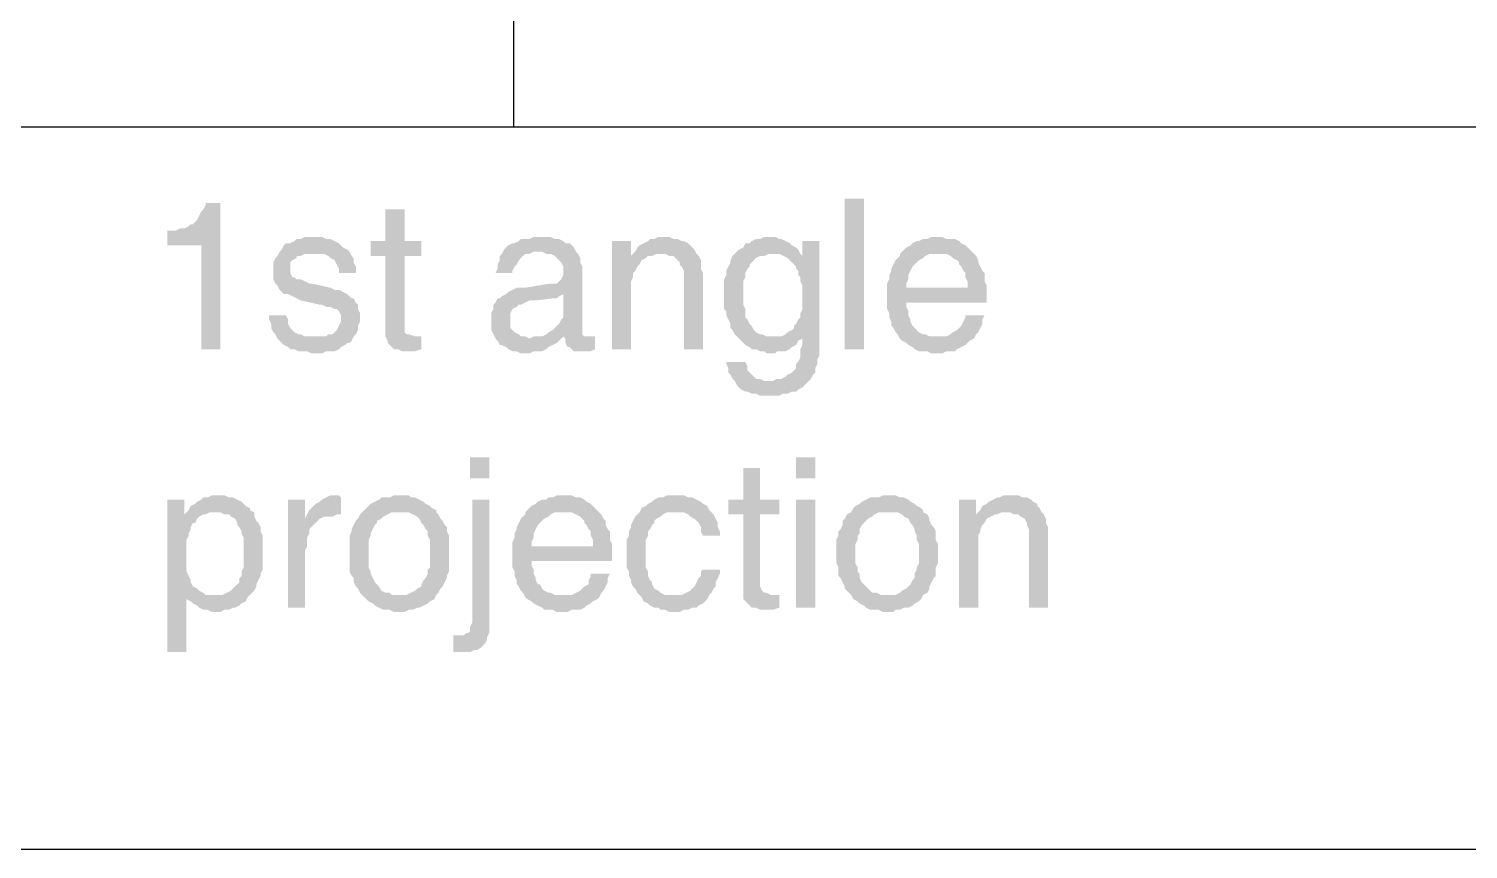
# Model space of a CAD drawing. Header units: inches. Extents: x 3613 to 8393, y -2205 to -794.
# Drawn here: x 4394.09 to 4424.78, y -1505.71 to -1488.23 of the extents above; entities that cross this region are included whole.
import ezdxf

# ---------------------------------------------------------------- set-up
doc = ezdxf.new("R2010")
doc.units = ezdxf.units.IN
doc.header["$MEASUREMENT"] = 0

msp = doc.modelspace()

# ---------------------------------------------------------------- hatches: boundary and pattern name
at = {"transparency": 33554559}
for points in [[(4398.178, -1491.94), (4397.862, -1491.94), (4397.862, -1491.985), (4397.816, -1492.075), (4397.771, -1492.121), (4397.726, -1492.211), (4397.681, -1492.301), (4397.636, -1492.346), (4397.591, -1492.391), (4397.546, -1492.391), (4397.501, -1492.436), (4397.41, -1492.482), (4397.32, -1492.482), (4397.23, -1492.527), (4397.049, -1492.527), (4397.049, -1492.843), (4397.771, -1492.843), (4397.771, -1495.054), (4398.178, -1495.054)], [(4402.104, -1492.075), (4401.698, -1492.075), (4401.698, -1492.752), (4401.382, -1492.752), (4401.382, -1493.068), (4401.698, -1493.068), (4401.698, -1494.783), (4401.743, -1494.874), (4401.743, -1494.919), (4401.788, -1494.964), (4401.833, -1495.009), (4401.878, -1495.054), (4401.969, -1495.054), (4402.059, -1495.099), (4402.33, -1495.099), (4402.465, -1495.054), (4402.465, -1494.783), (4402.33, -1494.783), (4402.194, -1494.738), (4402.149, -1494.738), (4402.104, -1494.693), (4402.104, -1493.068), (4402.465, -1493.068), (4402.465, -1492.752), (4402.104, -1492.752)], [(4411.491, -1495.054), (4411.491, -1491.85), (4411.898, -1491.85), (4411.898, -1495.054)], [(4400.163, -1492.662), (4399.983, -1492.662), (4399.893, -1492.707), (4399.802, -1492.707), (4399.757, -1492.752), (4399.667, -1492.798), (4399.577, -1492.798), (4399.531, -1492.843), (4399.486, -1492.933), (4399.441, -1492.978), (4399.396, -1493.068), (4399.351, -1493.113), (4399.306, -1493.204), (4399.306, -1493.565), (4399.351, -1493.655), (4399.396, -1493.7), (4399.441, -1493.79), (4399.486, -1493.836), (4399.531, -1493.881), (4399.622, -1493.881), (4399.712, -1493.926), (4399.802, -1493.971), (4399.893, -1494.016), (4400.299, -1494.106), (4400.344, -1494.106), (4400.434, -1494.152), (4400.524, -1494.152), (4400.615, -1494.197), (4400.66, -1494.197), (4400.705, -1494.242), (4400.75, -1494.332), (4400.75, -1494.467), (4400.705, -1494.558), (4400.66, -1494.648), (4400.615, -1494.693), (4400.57, -1494.738), (4400.479, -1494.738), (4400.434, -1494.783), (4400.208, -1494.783), (4399.396, -1494.828), (4399.441, -1494.874), (4399.486, -1494.919), (4399.531, -1494.964), (4399.622, -1495.009), (4399.667, -1495.054), (4399.757, -1495.054), (4399.847, -1495.099), (4400.028, -1495.099), (4400.118, -1495.144), (4400.344, -1495.144), (4400.434, -1495.099), (4400.615, -1495.099), (4400.705, -1495.054), (4400.75, -1495.009), (4400.84, -1494.964), (4400.885, -1494.919), (4400.931, -1494.919), (4400.976, -1494.874), (4401.021, -1494.783), (4401.066, -1494.738), (4401.111, -1494.648), (4401.111, -1494.558), (4401.156, -1494.467), (4401.156, -1494.377), (4401.156, -1494.287), (4401.111, -1494.197), (4401.111, -1494.106), (4401.066, -1494.061), (4401.021, -1493.971), (4400.976, -1493.971), (4400.931, -1493.926), (4400.885, -1493.881), (4400.795, -1493.836), (4400.705, -1493.79), (4400.615, -1493.79), (4400.524, -1493.745), (4400.118, -1493.655), (4400.073, -1493.655), (4399.983, -1493.61), (4399.893, -1493.565), (4399.802, -1493.565), (4399.757, -1493.52), (4399.712, -1493.52), (4399.667, -1493.429), (4399.667, -1493.204), (4399.712, -1493.159), (4399.802, -1493.113), (4399.802, -1493.068), (4399.893, -1493.068), (4399.983, -1493.023), (4400.163, -1493.023), (4400.931, -1492.978), (4400.885, -1492.933), (4400.795, -1492.888), (4400.75, -1492.843), (4400.705, -1492.798), (4400.615, -1492.752), (4400.524, -1492.707), (4400.434, -1492.707), (4400.344, -1492.662), (4400.254, -1492.662)], [(4405.038, -1492.662), (4404.857, -1492.662), (4404.767, -1492.707), (4404.586, -1492.707), (4404.541, -1492.752), (4404.451, -1492.798), (4404.406, -1492.798), (4404.315, -1492.843), (4404.27, -1492.888), (4404.225, -1492.933), (4404.18, -1493.023), (4404.135, -1493.068), (4404.135, -1493.159), (4404.09, -1493.249), (4404.09, -1493.339), (4404.045, -1493.429), (4404.406, -1493.429), (4404.406, -1493.384), (4404.451, -1493.294), (4404.496, -1493.249), (4404.541, -1493.159), (4404.586, -1493.113), (4404.631, -1493.068), (4404.677, -1493.023), (4404.767, -1493.023), (4404.857, -1492.978), (4405.76, -1492.978), (4405.715, -1492.888), (4405.669, -1492.843), (4405.624, -1492.798), (4405.534, -1492.798), (4405.489, -1492.752), (4405.399, -1492.707), (4405.308, -1492.707), (4405.218, -1492.662), (4405.128, -1492.662)], [(4406.933, -1492.752), (4406.527, -1492.752), (4406.527, -1495.054), (4406.933, -1495.054), (4406.933, -1493.836), (4406.933, -1493.61), (4406.978, -1493.52), (4406.978, -1493.429), (4407.023, -1493.384), (4407.069, -1493.294), (4407.114, -1493.249), (4407.114, -1493.249), (4407.159, -1493.159), (4407.249, -1493.113), (4406.933, -1493.068)], [(4407.655, -1492.662), (4407.52, -1492.662), (4407.43, -1492.707), (4407.339, -1492.707), (4407.294, -1492.752), (4407.204, -1492.798), (4407.114, -1492.843), (4407.069, -1492.888), (4407.023, -1492.978), (4406.933, -1493.068), (4407.249, -1493.113), (4407.294, -1493.068), (4407.384, -1493.068), (4407.475, -1493.023), (4408.332, -1493.023), (4408.287, -1492.933), (4408.242, -1492.888), (4408.197, -1492.843), (4408.152, -1492.798), (4408.061, -1492.752), (4408.016, -1492.752), (4407.926, -1492.707), (4407.836, -1492.707), (4407.746, -1492.662)], [(4409.912, -1492.662), (4409.776, -1492.662), (4409.686, -1492.707), (4409.596, -1492.707), (4409.506, -1492.752), (4409.461, -1492.798), (4409.37, -1492.798), (4409.325, -1492.888), (4409.235, -1492.933), (4409.19, -1492.978), (4409.145, -1493.023), (4410.092, -1493.023), (4410.183, -1493.068), (4410.273, -1493.113), (4410.589, -1493.068), (4410.544, -1493.023), (4410.544, -1493.023), (4410.499, -1492.933), (4410.453, -1492.888), (4410.363, -1492.843), (4410.318, -1492.798), (4410.228, -1492.752), (4410.138, -1492.707), (4410.092, -1492.707), (4410.002, -1492.662)], [(4410.95, -1492.752), (4410.589, -1492.752), (4410.589, -1493.068), (4410.273, -1493.113), (4410.318, -1493.159), (4410.363, -1493.204), (4410.453, -1493.294), (4410.453, -1493.339), (4410.499, -1493.384), (4410.499, -1493.475), (4410.544, -1493.52), (4410.544, -1493.61), (4410.589, -1493.7), (4410.589, -1494.197), (4410.544, -1494.287), (4410.544, -1494.377), (4410.499, -1494.422), (4410.453, -1494.513), (4410.408, -1494.558), (4410.408, -1494.603), (4410.363, -1494.648), (4410.273, -1494.693), (4410.228, -1494.738), (4410.138, -1494.783), (4409.957, -1494.783), (4410.589, -1494.828), (4410.589, -1494.964), (4410.544, -1495.054), (4410.544, -1495.235), (4410.499, -1495.325), (4410.453, -1495.37), (4410.453, -1495.46), (4410.408, -1495.505), (4410.363, -1495.551), (4410.273, -1495.596), (4410.228, -1495.641), (4410.138, -1495.686), (4410.047, -1495.686), (4409.957, -1495.731), (4409.867, -1495.731), (4410.724, -1495.731), (4410.769, -1495.686), (4410.815, -1495.596), (4410.86, -1495.551), (4410.86, -1495.46), (4410.905, -1495.37), (4410.905, -1495.28), (4410.95, -1495.19), (4410.95, -1494.919)], [(4413.477, -1492.662), (4413.342, -1492.662), (4413.252, -1492.707), (4413.161, -1492.707), (4413.071, -1492.752), (4413.026, -1492.752), (4412.936, -1492.798), (4412.891, -1492.843), (4412.8, -1492.888), (4412.755, -1492.933), (4412.665, -1493.023), (4413.658, -1493.023), (4413.748, -1493.068), (4413.793, -1493.113), (4413.884, -1493.159), (4413.929, -1493.204), (4413.929, -1493.249), (4413.974, -1493.294), (4414.019, -1493.384), (4414.064, -1493.429), (4414.064, -1493.52), (4414.109, -1493.61), (4414.109, -1493.745), (4412.394, -1493.745), (4412.394, -1494.197), (4412.439, -1494.287), (4412.439, -1494.377), (4412.484, -1494.467), (4412.484, -1494.558), (4412.53, -1494.603), (4412.575, -1494.693), (4412.62, -1494.738), (4412.665, -1494.828), (4413.477, -1494.783), (4413.297, -1494.783), (4413.207, -1494.738), (4413.161, -1494.738), (4413.071, -1494.693), (4413.026, -1494.648), (4412.936, -1494.558), (4412.936, -1494.558), (4412.891, -1494.467), (4412.891, -1494.422), (4412.845, -1494.332), (4412.845, -1494.242), (4412.8, -1494.152), (4412.8, -1494.061), (4414.515, -1494.061), (4414.515, -1493.7), (4414.47, -1493.61), (4414.47, -1493.429), (4414.425, -1493.384), (4414.38, -1493.294), (4414.335, -1493.204), (4414.335, -1493.159), (4414.29, -1493.068), (4414.245, -1493.023), (4414.199, -1492.978), (4414.109, -1492.888), (4414.064, -1492.843), (4413.974, -1492.798), (4413.929, -1492.752), (4413.838, -1492.707), (4413.658, -1492.707), (4413.568, -1492.662)], [(4400.931, -1492.978), (4400.163, -1493.023), (4400.389, -1493.023), (4400.479, -1493.068), (4400.524, -1493.113), (4400.524, -1493.113), (4400.615, -1493.159), (4400.66, -1493.249), (4400.705, -1493.339), (4400.705, -1493.429), (4401.066, -1493.429), (4401.066, -1493.294), (4401.021, -1493.204), (4401.021, -1493.113), (4400.976, -1493.068)], [(4405.76, -1492.978), (4404.947, -1492.978), (4405.038, -1492.978), (4405.128, -1493.023), (4405.218, -1493.023), (4405.308, -1493.068), (4405.354, -1493.113), (4405.399, -1493.159), (4405.444, -1493.204), (4405.489, -1493.294), (4405.489, -1493.475), (4405.444, -1493.565), (4405.399, -1493.61), (4405.354, -1493.655), (4405.218, -1493.655), (4404.677, -1493.745), (4404.496, -1493.745), (4404.406, -1493.79), (4404.315, -1493.836), (4404.27, -1493.881), (4405.489, -1493.881), (4405.489, -1494.287), (4405.489, -1494.377), (4405.444, -1494.422), (4405.399, -1494.513), (4405.354, -1494.558), (4405.263, -1494.648), (4405.263, -1494.648), (4405.173, -1494.693), (4405.128, -1494.738), (4405.038, -1494.783), (4404.857, -1494.783), (4404.767, -1494.828), (4404.045, -1494.828), (4404.09, -1494.874), (4404.135, -1494.964), (4404.18, -1494.964), (4404.27, -1495.009), (4404.315, -1495.054), (4404.406, -1495.099), (4404.496, -1495.099), (4404.586, -1495.144), (4404.767, -1495.144), (4404.857, -1495.099), (4405.038, -1495.099), (4405.128, -1495.054), (4405.173, -1495.009), (4405.263, -1494.964), (4405.354, -1494.919), (4405.399, -1494.874), (4405.444, -1494.828), (4405.489, -1494.783), (4405.94, -1494.783), (4405.895, -1494.738), (4405.895, -1493.294), (4405.85, -1493.204), (4405.85, -1493.113), (4405.805, -1493.023)], [(4408.332, -1493.023), (4407.565, -1493.023), (4407.655, -1493.023), (4407.746, -1493.068), (4407.836, -1493.068), (4407.881, -1493.113), (4407.926, -1493.159), (4407.971, -1493.204), (4407.971, -1493.249), (4408.016, -1493.294), (4408.061, -1493.384), (4408.061, -1495.054), (4408.468, -1495.054), (4408.468, -1493.429), (4408.423, -1493.339), (4408.423, -1493.159), (4408.377, -1493.068)], [(4409.145, -1493.023), (4409.099, -1493.068), (4409.054, -1493.159), (4409.054, -1493.204), (4409.009, -1493.294), (4408.964, -1493.384), (4408.964, -1493.475), (4408.919, -1493.565), (4408.919, -1494.197), (4408.964, -1494.242), (4408.964, -1494.332), (4409.009, -1494.422), (4409.054, -1494.513), (4409.054, -1494.603), (4409.099, -1494.648), (4409.145, -1494.738), (4409.19, -1494.783), (4409.235, -1494.828), (4409.325, -1494.919), (4409.37, -1494.964), (4409.461, -1495.009), (4409.506, -1495.054), (4409.596, -1495.054), (4409.686, -1495.099), (4409.776, -1495.099), (4409.822, -1495.144), (4410.002, -1495.144), (4410.047, -1495.099), (4410.228, -1495.099), (4410.318, -1495.054), (4410.363, -1495.009), (4410.453, -1494.964), (4410.499, -1494.874), (4410.589, -1494.828), (4410.589, -1494.828), (4409.957, -1494.783), (4409.822, -1494.783), (4409.731, -1494.738), (4409.686, -1494.738), (4409.596, -1494.693), (4409.551, -1494.648), (4409.506, -1494.558), (4409.461, -1494.513), (4409.415, -1494.422), (4409.37, -1494.377), (4409.37, -1494.197), (4409.325, -1494.106), (4409.325, -1493.61), (4409.37, -1493.52), (4409.37, -1493.429), (4409.415, -1493.339), (4409.461, -1493.294), (4409.461, -1493.249), (4409.506, -1493.204), (4409.551, -1493.159), (4409.596, -1493.113), (4409.686, -1493.068), (4409.776, -1493.068), (4409.867, -1493.023), (4409.957, -1493.023)], [(4412.665, -1493.023), (4412.665, -1493.068), (4412.62, -1493.113), (4412.575, -1493.159), (4412.53, -1493.249), (4412.484, -1493.339), (4412.484, -1493.384), (4412.439, -1493.475), (4412.439, -1493.565), (4412.394, -1493.655), (4412.394, -1493.745), (4412.8, -1493.745), (4412.8, -1493.655), (4412.845, -1493.565), (4412.845, -1493.475), (4412.891, -1493.384), (4412.936, -1493.294), (4412.981, -1493.249), (4413.026, -1493.204), (4413.071, -1493.159), (4413.161, -1493.113), (4413.207, -1493.068), (4413.297, -1493.023), (4413.477, -1493.023)], [(4404.27, -1493.881), (4404.18, -1493.926), (4404.135, -1493.971), (4404.09, -1493.971), (4404.045, -1494.061), (4404, -1494.106), (4404, -1494.197), (4403.954, -1494.287), (4403.954, -1494.467), (4403.954, -1494.648), (4404, -1494.738), (4404.045, -1494.828), (4404.767, -1494.828), (4404.677, -1494.783), (4404.586, -1494.783), (4404.541, -1494.738), (4404.451, -1494.693), (4404.406, -1494.648), (4404.361, -1494.603), (4404.361, -1494.287), (4404.406, -1494.197), (4404.496, -1494.152), (4404.541, -1494.106), (4404.586, -1494.106), (4404.677, -1494.061), (4404.767, -1494.016), (4404.902, -1494.016), (4405.263, -1493.971), (4405.354, -1493.971), (4405.399, -1493.926), (4405.489, -1493.881)], [(4399.577, -1494.332), (4399.216, -1494.332), (4399.216, -1494.422), (4399.261, -1494.513), (4399.261, -1494.603), (4399.306, -1494.693), (4399.351, -1494.738), (4399.396, -1494.828), (4400.208, -1494.783), (4399.983, -1494.783), (4399.893, -1494.738), (4399.847, -1494.738), (4399.757, -1494.693), (4399.712, -1494.648), (4399.667, -1494.603), (4399.622, -1494.513), (4399.622, -1494.422)], [(4414.47, -1494.332), (4414.064, -1494.332), (4414.064, -1494.377), (4414.019, -1494.467), (4413.974, -1494.558), (4413.929, -1494.603), (4413.884, -1494.648), (4413.793, -1494.693), (4413.748, -1494.738), (4413.658, -1494.783), (4413.477, -1494.783), (4412.665, -1494.828), (4412.665, -1494.828), (4412.71, -1494.874), (4412.8, -1494.919), (4412.845, -1494.964), (4412.936, -1495.009), (4412.981, -1495.054), (4413.071, -1495.099), (4413.252, -1495.099), (4413.342, -1495.144), (4413.568, -1495.144), (4413.658, -1495.099), (4413.838, -1495.099), (4413.884, -1495.054), (4413.974, -1495.009), (4414.064, -1494.964), (4414.109, -1494.919), (4414.154, -1494.874), (4414.245, -1494.828), (4414.29, -1494.738), (4414.335, -1494.693), (4414.38, -1494.603), (4414.425, -1494.513), (4414.425, -1494.422)], [(4405.94, -1494.783), (4405.489, -1494.783), (4405.534, -1494.828), (4406.031, -1494.783), (4405.985, -1494.783)], [(4406.166, -1494.783), (4406.031, -1494.783), (4405.534, -1494.828), (4405.534, -1494.919), (4405.579, -1495.009), (4405.624, -1495.009), (4405.669, -1495.054), (4405.715, -1495.099), (4406.076, -1495.099), (4406.166, -1495.054)], [(4409.37, -1495.325), (4408.964, -1495.325), (4408.964, -1495.37), (4409.009, -1495.46), (4409.009, -1495.551), (4409.054, -1495.596), (4409.099, -1495.686), (4409.145, -1495.731), (4409.19, -1495.821), (4409.235, -1495.867), (4409.28, -1495.912), (4409.37, -1495.957), (4409.415, -1495.957), (4409.506, -1496.002), (4409.596, -1496.002), (4409.686, -1496.047), (4410.092, -1496.047), (4410.183, -1496.002), (4410.273, -1496.002), (4410.363, -1495.957), (4410.453, -1495.957), (4410.499, -1495.912), (4410.589, -1495.867), (4410.634, -1495.821), (4410.679, -1495.776), (4410.724, -1495.731), (4409.776, -1495.731), (4409.686, -1495.686), (4409.596, -1495.686), (4409.551, -1495.641), (4409.506, -1495.596), (4409.415, -1495.505), (4409.415, -1495.415)], [(4403.909, -1497.807), (4403.909, -1497.356), (4403.503, -1497.356), (4403.503, -1497.807)], [(4410.86, -1497.807), (4410.86, -1497.356), (4410.453, -1497.356), (4410.453, -1497.807)], [(4409.686, -1497.582), (4409.325, -1497.582), (4409.325, -1498.259), (4409.009, -1498.259), (4409.009, -1498.574), (4409.325, -1498.574), (4409.325, -1500.38), (4409.37, -1500.425), (4409.415, -1500.47), (4409.461, -1500.515), (4409.506, -1500.56), (4409.596, -1500.56), (4409.686, -1500.605), (4409.957, -1500.605), (4410.092, -1500.56), (4410.092, -1500.289), (4409.912, -1500.289), (4409.822, -1500.244), (4409.776, -1500.244), (4409.731, -1500.199), (4409.686, -1500.109), (4409.686, -1498.574), (4410.092, -1498.574), (4410.092, -1498.259), (4409.686, -1498.259)], [(4397.41, -1498.259), (4397.049, -1498.259), (4397.049, -1501.508), (4397.455, -1501.508), (4397.455, -1500.335), (4398.042, -1500.289), (4397.862, -1500.289), (4397.816, -1500.244), (4397.726, -1500.199), (4397.681, -1500.154), (4397.591, -1500.109), (4397.546, -1500.019), (4397.546, -1499.974), (4397.501, -1499.883), (4397.455, -1499.793), (4397.455, -1499.116), (4397.501, -1499.026), (4397.501, -1498.981), (4397.546, -1498.89), (4397.546, -1498.845), (4397.591, -1498.755), (4397.636, -1498.755), (4397.681, -1498.665), (4397.726, -1498.62), (4397.816, -1498.574), (4397.41, -1498.574)], [(4398.087, -1498.168), (4397.997, -1498.168), (4397.907, -1498.213), (4397.816, -1498.213), (4397.771, -1498.259), (4397.681, -1498.304), (4397.636, -1498.349), (4397.546, -1498.394), (4397.501, -1498.484), (4397.455, -1498.529), (4397.41, -1498.574), (4397.862, -1498.574), (4397.952, -1498.529), (4398.042, -1498.529), (4398.809, -1498.484), (4398.809, -1498.439), (4398.719, -1498.394), (4398.674, -1498.349), (4398.629, -1498.304), (4398.539, -1498.259), (4398.448, -1498.213), (4398.358, -1498.213), (4398.268, -1498.168), (4398.178, -1498.168)], [(4399.983, -1498.259), (4399.622, -1498.259), (4399.622, -1500.56), (4399.983, -1500.56), (4399.983, -1499.342), (4400.028, -1499.251), (4400.028, -1499.071), (4400.073, -1498.981), (4400.073, -1498.89), (4400.118, -1498.845), (4400.163, -1498.8), (4400.208, -1498.755), (4400.254, -1498.71), (4400.299, -1498.665), (4399.983, -1498.665)], [(4400.615, -1498.168), (4400.524, -1498.168), (4400.434, -1498.213), (4400.344, -1498.259), (4400.299, -1498.304), (4400.208, -1498.349), (4400.163, -1498.394), (4400.073, -1498.484), (4400.073, -1498.484), (4400.028, -1498.574), (4400.75, -1498.574), (4400.75, -1498.213), (4400.705, -1498.168)], [(4401.969, -1498.168), (4401.878, -1498.168), (4401.788, -1498.213), (4401.608, -1498.213), (4401.562, -1498.259), (4401.472, -1498.304), (4401.382, -1498.349), (4401.337, -1498.394), (4401.292, -1498.439), (4401.201, -1498.529), (4401.201, -1498.529), (4401.156, -1498.574), (4401.111, -1498.665), (4401.066, -1498.71), (4401.021, -1498.8), (4400.976, -1498.89), (4400.976, -1498.936), (4400.931, -1499.026), (4400.931, -1499.793), (4400.976, -1499.883), (4401.021, -1499.928), (4401.021, -1500.019), (4401.066, -1500.109), (4401.111, -1500.154), (4401.156, -1500.244), (4401.201, -1500.289), (4401.969, -1500.289), (4401.833, -1500.289), (4401.788, -1500.244), (4401.698, -1500.244), (4401.608, -1500.199), (4401.562, -1500.109), (4401.517, -1500.064), (4401.472, -1500.019), (4401.427, -1499.928), (4401.382, -1499.838), (4401.382, -1499.793), (4401.337, -1499.703), (4401.337, -1499.116), (4401.382, -1499.026), (4401.382, -1498.981), (4401.427, -1498.89), (4401.472, -1498.8), (4401.517, -1498.755), (4401.517, -1498.71), (4401.608, -1498.665), (4401.653, -1498.62), (4401.743, -1498.574), (4401.833, -1498.529), (4401.969, -1498.529), (4402.781, -1498.484), (4402.691, -1498.439), (4402.646, -1498.394), (4402.555, -1498.349), (4402.51, -1498.304), (4402.42, -1498.259), (4402.33, -1498.213), (4402.239, -1498.213), (4402.194, -1498.168), (4402.104, -1498.168)], [(4403.909, -1498.259), (4403.548, -1498.259), (4403.548, -1500.876), (4403.503, -1500.966), (4403.503, -1501.057), (4403.458, -1501.102), (4403.413, -1501.102), (4403.368, -1501.147), (4403.142, -1501.147), (4403.142, -1501.508), (4403.503, -1501.508), (4403.593, -1501.463), (4403.638, -1501.463), (4403.729, -1501.418), (4403.774, -1501.373), (4403.819, -1501.328), (4403.864, -1501.237), (4403.864, -1501.192), (4403.909, -1501.102), (4403.909, -1500.876)], [(4405.489, -1498.168), (4405.354, -1498.168), (4405.263, -1498.213), (4405.173, -1498.213), (4405.128, -1498.259), (4405.038, -1498.259), (4404.947, -1498.304), (4404.902, -1498.349), (4404.812, -1498.394), (4404.767, -1498.439), (4404.677, -1498.529), (4405.669, -1498.529), (4405.76, -1498.574), (4405.85, -1498.62), (4405.895, -1498.665), (4405.94, -1498.71), (4405.94, -1498.755), (4405.985, -1498.8), (4406.031, -1498.89), (4406.076, -1498.936), (4406.076, -1499.026), (4406.121, -1499.116), (4406.121, -1499.251), (4404.406, -1499.251), (4404.406, -1499.703), (4404.451, -1499.793), (4404.451, -1499.883), (4404.496, -1499.974), (4404.496, -1500.064), (4404.541, -1500.109), (4404.586, -1500.199), (4404.631, -1500.244), (4404.677, -1500.335), (4405.489, -1500.289), (4405.308, -1500.289), (4405.218, -1500.244), (4405.173, -1500.244), (4405.083, -1500.199), (4405.038, -1500.154), (4404.992, -1500.064), (4404.947, -1500.064), (4404.902, -1499.974), (4404.902, -1499.928), (4404.857, -1499.838), (4404.857, -1499.748), (4404.812, -1499.658), (4404.812, -1499.567), (4406.527, -1499.567), (4406.527, -1499.206), (4406.482, -1499.116), (4406.482, -1498.936), (4406.437, -1498.89), (4406.392, -1498.8), (4406.392, -1498.71), (4406.346, -1498.665), (4406.301, -1498.574), (4406.256, -1498.529), (4406.211, -1498.484), (4406.121, -1498.394), (4406.076, -1498.349), (4405.985, -1498.304), (4405.94, -1498.259), (4405.85, -1498.213), (4405.76, -1498.213), (4405.669, -1498.168), (4405.579, -1498.168)], [(4407.881, -1498.168), (4407.7, -1498.168), (4407.61, -1498.213), (4407.52, -1498.213), (4407.43, -1498.259), (4407.384, -1498.304), (4407.294, -1498.349), (4407.249, -1498.394), (4407.159, -1498.439), (4407.114, -1498.529), (4408.061, -1498.529), (4408.152, -1498.574), (4408.197, -1498.62), (4408.287, -1498.665), (4408.332, -1498.71), (4408.377, -1498.755), (4408.423, -1498.845), (4408.423, -1498.936), (4408.468, -1499.026), (4408.829, -1499.026), (4408.829, -1498.936), (4408.784, -1498.845), (4408.784, -1498.755), (4408.738, -1498.665), (4408.693, -1498.574), (4408.648, -1498.529), (4408.603, -1498.484), (4408.558, -1498.394), (4408.558, -1498.394), (4408.468, -1498.349), (4408.423, -1498.304), (4408.332, -1498.259), (4408.242, -1498.213), (4408.152, -1498.213), (4408.061, -1498.168), (4407.971, -1498.168)], [(4410.86, -1500.56), (4410.86, -1498.259), (4410.453, -1498.259), (4410.453, -1500.56)], [(4412.394, -1498.168), (4412.304, -1498.168), (4412.214, -1498.213), (4412.033, -1498.213), (4411.943, -1498.259), (4411.853, -1498.304), (4411.807, -1498.349), (4411.717, -1498.394), (4411.672, -1498.439), (4411.627, -1498.529), (4411.627, -1498.529), (4411.537, -1498.574), (4411.491, -1498.665), (4411.446, -1498.71), (4411.446, -1498.8), (4411.401, -1498.89), (4411.356, -1498.936), (4411.356, -1499.026), (4411.311, -1499.116), (4411.311, -1499.613), (4411.356, -1499.703), (4411.356, -1499.883), (4411.401, -1499.928), (4411.446, -1500.019), (4411.491, -1500.109), (4411.491, -1500.154), (4411.582, -1500.244), (4411.627, -1500.289), (4412.394, -1500.289), (4412.259, -1500.289), (4412.168, -1500.244), (4412.078, -1500.244), (4412.033, -1500.199), (4411.943, -1500.109), (4411.898, -1500.064), (4411.853, -1500.019), (4411.807, -1499.928), (4411.807, -1499.838), (4411.762, -1499.793), (4411.762, -1499.703), (4411.717, -1499.613), (4411.717, -1499.206), (4411.762, -1499.116), (4411.762, -1499.026), (4411.807, -1498.981), (4411.807, -1498.89), (4411.853, -1498.8), (4411.898, -1498.755), (4411.943, -1498.71), (4411.988, -1498.665), (4412.078, -1498.62), (4412.123, -1498.574), (4412.214, -1498.529), (4412.394, -1498.529), (4413.161, -1498.484), (4413.116, -1498.439), (4413.026, -1498.394), (4412.981, -1498.349), (4412.891, -1498.304), (4412.845, -1498.259), (4412.755, -1498.213), (4412.665, -1498.213), (4412.575, -1498.168), (4412.484, -1498.168)], [(4414.29, -1498.259), (4413.929, -1498.259), (4413.929, -1500.56), (4414.335, -1500.56), (4414.335, -1499.342), (4414.335, -1499.026), (4414.38, -1498.936), (4414.38, -1498.89), (4414.425, -1498.8), (4414.47, -1498.755), (4414.47, -1498.755), (4414.515, -1498.665), (4414.606, -1498.62), (4414.29, -1498.574)], [(4415.012, -1498.168), (4414.876, -1498.168), (4414.786, -1498.213), (4414.741, -1498.213), (4414.651, -1498.259), (4414.56, -1498.304), (4414.515, -1498.349), (4414.425, -1498.394), (4414.38, -1498.484), (4414.29, -1498.574), (4414.606, -1498.62), (4414.696, -1498.574), (4414.741, -1498.574), (4414.831, -1498.529), (4415.689, -1498.529), (4415.644, -1498.439), (4415.599, -1498.394), (4415.599, -1498.349), (4415.508, -1498.304), (4415.463, -1498.259), (4415.373, -1498.213), (4415.283, -1498.213), (4415.192, -1498.168), (4415.102, -1498.168)], [(4398.809, -1498.484), (4398.042, -1498.529), (4398.178, -1498.529), (4398.268, -1498.574), (4398.358, -1498.574), (4398.403, -1498.62), (4398.493, -1498.665), (4398.539, -1498.755), (4398.539, -1498.8), (4398.584, -1498.845), (4398.629, -1498.936), (4398.629, -1498.981), (4398.674, -1499.071), (4398.674, -1499.387), (4398.674, -1499.703), (4398.629, -1499.793), (4398.629, -1499.883), (4398.584, -1499.928), (4398.584, -1500.019), (4398.539, -1500.064), (4398.493, -1500.109), (4398.448, -1500.154), (4398.403, -1500.199), (4398.313, -1500.244), (4398.223, -1500.289), (4398.042, -1500.289), (4397.455, -1500.335), (4397.455, -1500.38), (4397.546, -1500.425), (4397.591, -1500.47), (4397.681, -1500.515), (4397.726, -1500.56), (4397.816, -1500.605), (4397.907, -1500.605), (4397.997, -1500.651), (4398.178, -1500.651), (4398.268, -1500.605), (4398.358, -1500.605), (4398.448, -1500.56), (4398.493, -1500.56), (4398.584, -1500.515), (4398.629, -1500.47), (4398.719, -1500.425), (4398.764, -1500.335), (4398.809, -1500.289), (4398.854, -1500.244), (4398.9, -1500.199), (4398.945, -1500.109), (4398.945, -1500.064), (4398.99, -1499.974), (4399.035, -1499.883), (4399.035, -1499.838), (4399.08, -1499.748), (4399.08, -1499.026), (4399.035, -1498.936), (4399.035, -1498.845), (4398.99, -1498.755), (4398.945, -1498.71), (4398.9, -1498.62), (4398.9, -1498.529)], [(4400.028, -1498.574), (4399.983, -1498.665), (4400.299, -1498.665), (4400.389, -1498.62), (4400.57, -1498.62), (4400.66, -1498.574)], [(4402.781, -1498.484), (4401.969, -1498.529), (4402.194, -1498.529), (4402.285, -1498.574), (4402.375, -1498.62), (4402.42, -1498.665), (4402.465, -1498.755), (4402.51, -1498.8), (4402.555, -1498.89), (4402.6, -1498.936), (4402.6, -1499.026), (4402.646, -1499.116), (4402.646, -1499.703), (4402.6, -1499.748), (4402.6, -1499.838), (4402.555, -1499.928), (4402.51, -1499.974), (4402.465, -1500.064), (4402.465, -1500.109), (4402.375, -1500.154), (4402.33, -1500.199), (4402.239, -1500.244), (4402.149, -1500.289), (4401.201, -1500.289), (4401.292, -1500.38), (4401.337, -1500.425), (4401.427, -1500.47), (4401.472, -1500.515), (4401.562, -1500.56), (4401.653, -1500.605), (4401.788, -1500.605), (4401.878, -1500.651), (4402.104, -1500.651), (4402.194, -1500.605), (4402.285, -1500.605), (4402.375, -1500.56), (4402.42, -1500.56), (4402.51, -1500.515), (4402.6, -1500.47), (4402.646, -1500.425), (4402.736, -1500.38), (4402.781, -1500.289), (4402.781, -1500.289), (4402.826, -1500.244), (4402.871, -1500.154), (4402.916, -1500.109), (4402.962, -1500.019), (4403.007, -1499.928), (4403.007, -1499.883), (4403.052, -1499.793), (4403.052, -1499.387), (4403.052, -1499.026), (4403.007, -1498.936), (4403.007, -1498.845), (4402.962, -1498.8), (4402.916, -1498.71), (4402.871, -1498.665), (4402.826, -1498.574), (4402.781, -1498.529)], [(4404.677, -1498.529), (4404.677, -1498.574), (4404.631, -1498.62), (4404.586, -1498.665), (4404.541, -1498.755), (4404.496, -1498.845), (4404.496, -1498.89), (4404.451, -1498.981), (4404.451, -1499.071), (4404.406, -1499.161), (4404.406, -1499.251), (4404.812, -1499.251), (4404.812, -1499.161), (4404.857, -1499.071), (4404.857, -1498.981), (4404.902, -1498.89), (4404.947, -1498.8), (4404.992, -1498.755), (4405.038, -1498.71), (4405.083, -1498.665), (4405.173, -1498.62), (4405.218, -1498.574), (4405.308, -1498.529), (4405.489, -1498.529)], [(4407.114, -1498.529), (4407.069, -1498.574), (4407.023, -1498.62), (4406.978, -1498.71), (4406.933, -1498.8), (4406.933, -1498.845), (4406.888, -1498.936), (4406.888, -1499.026), (4406.843, -1499.116), (4406.843, -1499.703), (4406.888, -1499.793), (4406.888, -1499.883), (4406.933, -1499.974), (4406.933, -1500.019), (4406.978, -1500.109), (4407.023, -1500.154), (4407.069, -1500.244), (4407.114, -1500.289), (4407.881, -1500.289), (4407.655, -1500.289), (4407.565, -1500.244), (4407.52, -1500.199), (4407.43, -1500.154), (4407.384, -1500.064), (4407.384, -1500.019), (4407.339, -1499.974), (4407.294, -1499.883), (4407.294, -1499.793), (4407.249, -1499.703), (4407.249, -1499.116), (4407.294, -1499.026), (4407.294, -1498.936), (4407.339, -1498.89), (4407.384, -1498.8), (4407.43, -1498.755), (4407.43, -1498.71), (4407.475, -1498.665), (4407.565, -1498.62), (4407.61, -1498.574), (4407.7, -1498.529), (4407.881, -1498.529)], [(4413.161, -1498.484), (4412.394, -1498.529), (4412.62, -1498.529), (4412.71, -1498.574), (4412.755, -1498.62), (4412.845, -1498.665), (4412.891, -1498.755), (4412.936, -1498.8), (4412.981, -1498.89), (4412.981, -1498.936), (4413.026, -1499.026), (4413.026, -1499.116), (4413.071, -1499.206), (4413.071, -1499.613), (4413.026, -1499.703), (4413.026, -1499.748), (4412.981, -1499.838), (4412.981, -1499.928), (4412.936, -1499.974), (4412.891, -1500.064), (4412.845, -1500.109), (4412.8, -1500.154), (4412.71, -1500.199), (4412.665, -1500.244), (4412.575, -1500.289), (4411.627, -1500.289), (4411.672, -1500.38), (4411.762, -1500.425), (4411.807, -1500.47), (4411.898, -1500.515), (4411.943, -1500.56), (4412.033, -1500.605), (4412.214, -1500.605), (4412.304, -1500.651), (4412.53, -1500.651), (4412.575, -1500.605), (4412.665, -1500.605), (4412.755, -1500.56), (4412.845, -1500.56), (4412.936, -1500.515), (4412.981, -1500.47), (4413.071, -1500.425), (4413.116, -1500.38), (4413.161, -1500.289), (4413.161, -1500.289), (4413.252, -1500.244), (4413.297, -1500.154), (4413.297, -1500.109), (4413.342, -1500.019), (4413.387, -1499.928), (4413.432, -1499.883), (4413.432, -1499.703), (4413.477, -1499.613), (4413.477, -1499.387), (4413.477, -1499.206), (4413.432, -1499.116), (4413.432, -1498.936), (4413.387, -1498.845), (4413.342, -1498.8), (4413.297, -1498.71), (4413.297, -1498.665), (4413.252, -1498.574), (4413.161, -1498.529)], [(4415.689, -1498.529), (4414.922, -1498.529), (4415.012, -1498.529), (4415.102, -1498.574), (4415.192, -1498.574), (4415.237, -1498.62), (4415.328, -1498.665), (4415.328, -1498.665), (4415.373, -1498.755), (4415.373, -1498.8), (4415.418, -1498.89), (4415.418, -1500.56), (4415.824, -1500.56), (4415.824, -1498.845), (4415.779, -1498.755), (4415.779, -1498.665), (4415.734, -1498.574)], [(4408.829, -1499.748), (4408.468, -1499.748), (4408.423, -1499.793), (4408.423, -1499.883), (4408.377, -1499.928), (4408.332, -1500.019), (4408.287, -1500.109), (4408.242, -1500.154), (4408.197, -1500.199), (4408.107, -1500.244), (4408.016, -1500.289), (4407.114, -1500.289), (4407.159, -1500.335), (4407.204, -1500.425), (4407.294, -1500.47), (4407.339, -1500.515), (4407.43, -1500.56), (4407.52, -1500.56), (4407.565, -1500.605), (4407.655, -1500.605), (4407.746, -1500.651), (4407.971, -1500.651), (4408.061, -1500.605), (4408.152, -1500.605), (4408.242, -1500.56), (4408.332, -1500.56), (4408.377, -1500.515), (4408.468, -1500.47), (4408.513, -1500.425), (4408.558, -1500.38), (4408.603, -1500.289), (4408.648, -1500.244), (4408.693, -1500.154), (4408.738, -1500.109), (4408.738, -1500.019), (4408.784, -1499.928), (4408.829, -1499.838)], [(4406.482, -1499.838), (4406.076, -1499.838), (4406.076, -1499.883), (4406.031, -1499.974), (4406.031, -1500.064), (4405.94, -1500.109), (4405.895, -1500.154), (4405.85, -1500.199), (4405.76, -1500.244), (4405.669, -1500.289), (4405.489, -1500.289), (4404.677, -1500.335), (4404.677, -1500.335), (4404.722, -1500.38), (4404.812, -1500.425), (4404.857, -1500.47), (4404.947, -1500.515), (4405.038, -1500.56), (4405.083, -1500.605), (4405.263, -1500.605), (4405.354, -1500.651), (4405.579, -1500.651), (4405.669, -1500.605), (4405.85, -1500.605), (4405.94, -1500.56), (4405.985, -1500.515), (4406.076, -1500.47), (4406.121, -1500.425), (4406.211, -1500.38), (4406.256, -1500.335), (4406.301, -1500.244), (4406.346, -1500.199), (4406.392, -1500.109), (4406.437, -1500.019), (4406.437, -1499.928)]]:
    msp.add_hatch(color=256, dxfattribs=at).paths.add_polyline_path(points)

# ---------------------------------------------------------------- linework, layer by layer
msp.add_line((4404.425, -1234.354), (4404.425, -1490.315))
for points in [[(4096.451, -1490.315), (4492.889, -1490.315)], [(4096.451, -1505.705), (4445.521, -1505.705)]]:
    msp.add_lwpolyline(points)

doc.saveas('drawing.dxf')
